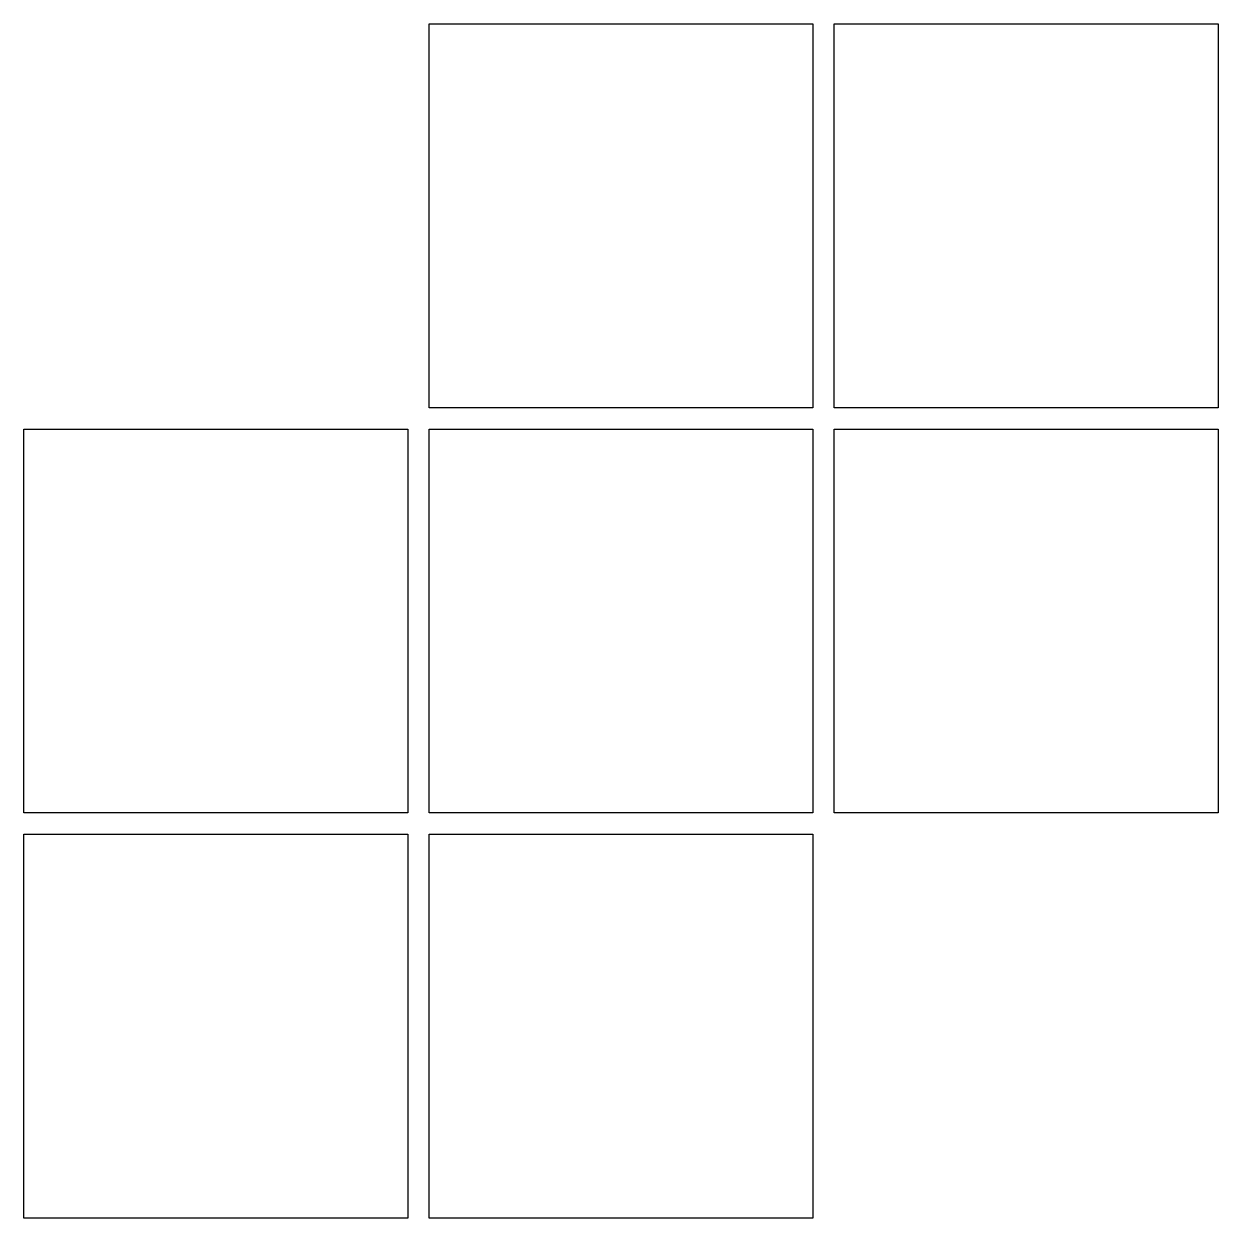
# Model space of a CAD drawing. Header units: millimetres. Extents: x -9 to 47, y -9 to 47.
import ezdxf

# ---------------------------------------------------------------- set-up
doc = ezdxf.new("R2010")
doc.units = ezdxf.units.MM

msp = doc.modelspace()

# ---------------------------------------------------------------- linework, layer by layer
at = {"linetype": 'CONTINUOUS'}
for p, q in [((10, 47), (28, 47)), ((10, 29), (10, 47)), ((28, 47), (28, 29)), ((29, 47), (47, 47)), ((29, 29), (29, 47)), ((47, 47), (47, 29)), ((28, 29), (10, 29)), ((47, 29), (29, 29)), ((-9, 28), (9, 28)), ((-9, 10), (-9, 28)), ((9, 28), (9, 10)), ((10, 28), (28, 28)), ((10, 10), (10, 28)), ((28, 28), (28, 10)), ((29, 28), (47, 28)), ((29, 10), (29, 28)), ((47, 28), (47, 10)), ((9, 10), (-9, 10)), ((28, 10), (10, 10)), ((47, 10), (29, 10)), ((-9, 9), (9, 9)), ((-9, -9), (-9, 9)), ((9, 9), (9, -9)), ((10, 9), (28, 9)), ((10, -9), (10, 9)), ((28, 9), (28, -9)), ((9, -9), (-9, -9)), ((28, -9), (10, -9))]:
    msp.add_line(p, q, dxfattribs=at)

doc.saveas('drawing.dxf')
